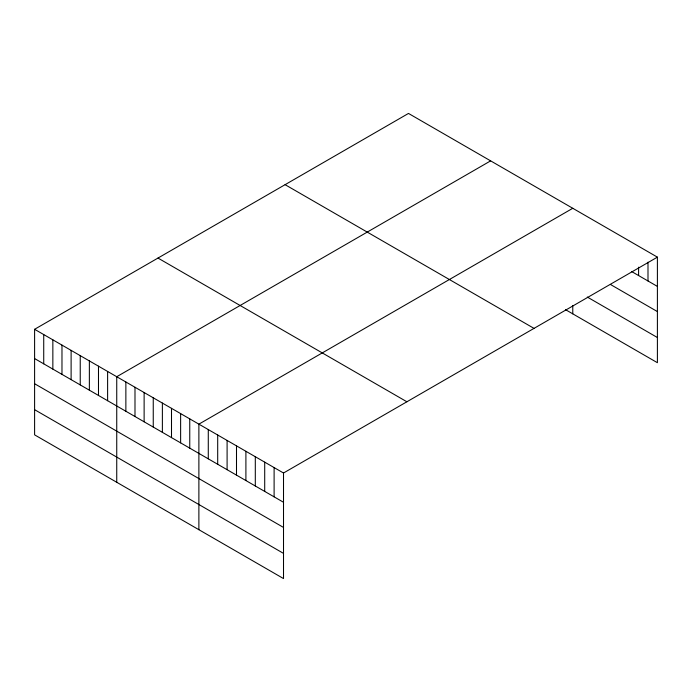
<?xml version="1.0" encoding="UTF-8"?>
<svg xmlns="http://www.w3.org/2000/svg" width="692" height="692" viewBox="0 0 692 692"><rect width="100%" height="100%" fill="white"/><g stroke="black" fill="none" stroke-linecap="round" stroke-linejoin="round"><path stroke-width="1.04" d="M657.4 257.147L283.512 473.008L283.512 578.564L34.6 434.853L34.6 329.297L408.488 113.436L657.4 257.147L657.4 362.703L565.468 309.627M490.628 160.864L116.74 376.725L116.74 482.272M572.768 208.292L198.881 424.153L198.881 529.7M631.753 271.601L657.4 286.41M610.379 284.438L657.4 311.582M587.3 297.05L657.4 337.523M285.104 184.678L534.016 328.38M157.984 258.064L406.896 401.775M34.6 329.297L283.512 473.008M34.6 358.56L283.512 502.271M34.6 383.731L283.512 527.442M34.6 409.673L283.512 553.384M647.997 262.173L647.997 280.978M638.595 267.19L638.595 275.554M572.768 305.449L572.768 313.839M274.11 467.584L274.11 496.839M264.707 462.152L264.707 491.415M255.305 456.72L255.305 485.983M245.902 451.296L245.902 480.551M236.5 445.864L236.5 475.127M227.097 440.432L227.097 469.695M217.695 435.008L217.695 464.263M208.283 429.576L208.283 458.839M189.755 418.876L189.755 448.139M180.629 413.608L180.629 442.871M171.504 408.341L171.504 437.603M162.378 403.073L162.378 432.327M153.252 397.805L153.252 427.059M144.126 392.528L144.126 421.791M134.992 387.26L134.992 416.523M125.866 381.993L125.866 411.256M107.615 371.457L107.615 400.711M98.489 366.189L98.489 395.443M89.363 360.913L89.363 390.176M80.237 355.645L80.237 384.908M71.112 350.377L71.112 379.64M61.977 345.109L61.977 374.363M52.852 339.841L52.852 369.095M43.726 334.573L43.726 363.828"/></g></svg>
